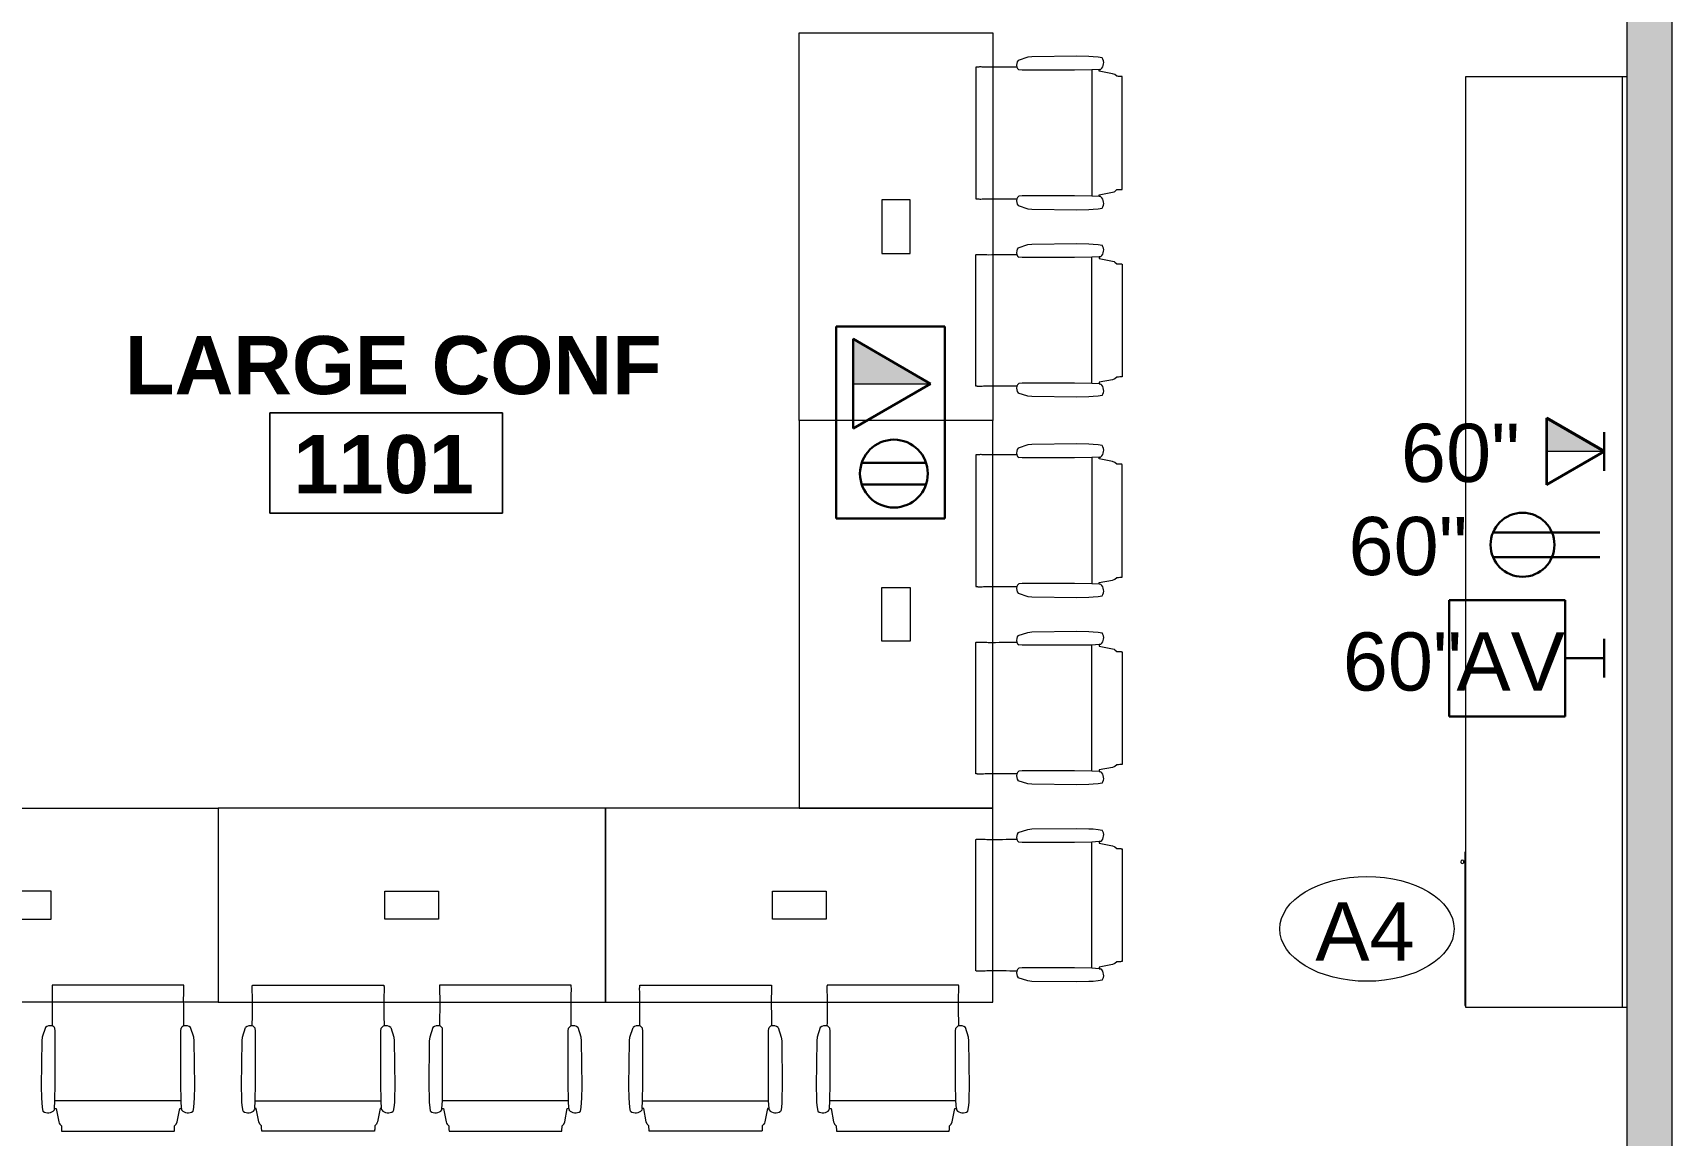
# Model space of a CAD drawing. Header units: inches. Extents: x 6664 to 8129, y 209 to 1287.
# Drawn here: x 7874.9 to 8128.7, y 506.1 to 676.7 of the extents above; entities that cross this region are included whole.
import ezdxf

# ---------------------------------------------------------------- set-up
doc = ezdxf.new("R2010")
doc.units = ezdxf.units.IN
doc.header["$MEASUREMENT"] = 0
for name, color, linetype, lineweight in [('A-ANNO-NOTE', 131, 'Continuous', 30), ('A-AREA-IDEN', 2, 'Continuous', 9), ('A-WALL', 113, 'Continuous', 13), ('A-WALL-PATT', 111, 'Continuous', 13), ('I-FURN', 30, 'Continuous', 9), ('I-FURN-PNLS', 30, 'Continuous', 9), ('Q-CASE', 31, 'Continuous', 9), ('Q-SPCQ', 91, 'Continuous', 9), ('Q-SPCQ-IDEN', 132, 'Continuous', 9)]:
    doc.layers.add(name, color=color, linetype=linetype, lineweight=lineweight)
doc.styles.add('Arial', font='arial.ttf', dxfattribs={"height": 9})
doc.styles.add('Swis721 Lt BT', font='swissl.ttf', dxfattribs={"height": 9})
doc.styles.add('Swis721 Lt BT_B', font='', dxfattribs={"height": 9})
doc.styles.get('Swis721 Lt BT_B').set_extended_font_data('Swis721 Lt BT', bold=True)

# ---------------------------------------------------------------- blocks, each defined once
blk = doc.blocks.new('C-Counter Top - ADJ HEIGHT-7918048-11th FLOOR POWER _ SIGNAL')
at = {"layer": 'Q-CASE'}
for p, q in [((-47.26, 0), (-47.26, -0.75)), ((96.74, -0.75), (96.74, 0)), ((-47.26, -0.75), (-47.26, -25)), ((-47.26, -0.75), (96.74, -0.75)), ((96.74, -25), (96.74, -0.75)), ((-47.26, -25), (96.74, -25))]:
    blk.add_line(p, q, dxfattribs=at)
blk = doc.blocks.new('Conference Table 30 x 60 - 30_ x 66_-V26-11th FLOOR POWER _ SIGNAL')
at = {"layer": 'I-FURN-PNLS'}
for p, q in [((-24.67, 15), (-30, 15)), ((-30, 15), (-30, -15)), ((-4.33, 15), (-24.67, 15)), ((4.33, 15), (-4.33, 15)), ((24.67, 15), (4.33, 15)), ((30, 15), (24.67, 15)), ((30, -15), (30, 15)), ((-4.16, -2.19), (-4.16, 2.19)), ((-4.16, 2.19), (4.16, 2.19)), ((4.16, 2.19), (4.16, -2.19)), ((4.16, -2.19), (-4.16, -2.19)), ((-30, -15), (30, -15))]:
    blk.add_line(p, q, dxfattribs=at)
blk = doc.blocks.new('conf chair - Casters Manual Hgt Adj-8358287-11th FLOOR POWER _ SIGNAL')
at = {"layer": 'I-FURN'}
for p, q in [((-6.49, 11.73), (-7.1, 11.63)), ((-5.72, 11.8), (-6.49, 11.73)), ((-5.07, 11.83), (-5.72, 11.8)), ((-3.21, 11.88), (-5.07, 11.83)), ((3.79, 11.79), (-3.21, 11.88)), ((4.38, 11.72), (3.79, 11.79)), ((5.89, 11.24), (4.38, 11.72)), ((12.44, -10.17), (12.44, 10.17)), ((-10.2, 8.71), (-10.2, -8.71)), ((-9.1, 9.03), (-9.36, 8.77)), ((-8.96, 9.1), (-9.1, 9.03)), ((-8.72, 9.18), (-8.96, 9.1)), ((-6.65, 9.58), (-8.72, 9.18)), ((-6.88, 9.85), (-6.65, 9.83)), ((-6.65, 9.83), (-6.65, 9.58)), ((-6.65, 9.83), (-5.49, 9.76)), ((-5.49, 9.76), (-2.81, 9.72)), ((-5.49, -9.76), (-5.49, 9.76)), ((-2.81, 9.72), (5.28, 9.72)), ((5.28, 9.72), (5.78, 9.77)), ((-9.36, -8.77), (-9.1, -9.03)), ((-9.1, -9.03), (-8.72, -9.18)), ((-8.72, -9.18), (-6.65, -9.58)), ((-6.65, -9.83), (-6.88, -9.85)), ((-6.65, -9.58), (-6.65, -9.83)), ((-6.65, -9.83), (-5.49, -9.76)), ((-5.49, -9.76), (-2.81, -9.72)), ((-2.81, -9.72), (5.28, -9.72)), ((5.28, -9.72), (5.78, -9.77)), ((-7.1, -11.63), (-6.49, -11.73)), ((-6.49, -11.73), (-5.72, -11.8)), ((-5.72, -11.8), (-5.07, -11.83)), ((-5.07, -11.83), (-3.21, -11.88)), ((-3.21, -11.88), (3.79, -11.79)), ((3.79, -11.79), (4.38, -11.72)), ((4.38, -11.72), (5.89, -11.24))]:
    blk.add_line(p, q, dxfattribs=at)
for centre, radius, start, end in [((-6.03, 10.85), 1.32, 144.065, 229.935), ((5.36, 10.43), 0.781, 302.3218, 343.1534), ((5.03, 10.51), 1.12, 343.9109, 40.257), ((-6.03, -10.85), 1.32, 130.065, 215.935), ((5.36, -10.43), 0.781, 16.8466, 57.6782), ((5.03, -10.51), 1.12, 319.743, 16.0891)]:
    blk.add_arc(centre, radius, start, end, dxfattribs=at)
for points in [[(10.52, 10.17), (9.78, 10.17), (8.3, 10.18), (6.84, 10.2), (6.11, 10.2)], [(11.49, 10.21), (11.33, 10.21), (11, 10.19), (10.68, 10.17), (10.52, 10.17)], [(6.11, -10.2), (6.84, -10.2), (8.3, -10.18), (9.78, -10.17), (10.52, -10.17)], [(10.52, -10.17), (10.68, -10.17), (11, -10.19), (11.33, -10.21), (11.49, -10.21)]]:
    blk.add_open_spline(points, degree=3, dxfattribs=at)
for points, knots in [([(12.44, 10.17), (12.44, 10.17), (12.43, 10.18), (12.4, 10.19), (12.34, 10.19), (12.27, 10.2), (12.19, 10.21), (12.05, 10.21), (11.82, 10.22), (11.61, 10.22), (11.49, 10.21)], [0, 0, 0, 0, 0.090909, 0.181818, 0.272727, 0.363636, 0.454545, 0.545455, 0.727273, 1, 1, 1, 1]), ([(-9.36, 8.77), (-9.55, 8.77), (-9.82, 8.76), (-10.04, 8.74), (-10.13, 8.73), (-10.18, 8.72), (-10.2, 8.72), (-10.2, 8.71)], [0, 0, 0, 0, 0.444444, 0.666667, 0.777778, 0.888889, 1, 1, 1, 1]), ([(-10.2, -8.71), (-10.2, -8.72), (-10.18, -8.72), (-10.13, -8.73), (-10.07, -8.74), (-9.98, -8.75), (-9.88, -8.76), (-9.73, -8.76), (-9.55, -8.77), (-9.41, -8.77), (-9.36, -8.77)], [0, 0, 0, 0, 0.111111, 0.222222, 0.333333, 0.444444, 0.555556, 0.666667, 0.888889, 1, 1, 1, 1]), ([(11.49, -10.21), (11.57, -10.22), (11.74, -10.22), (12.06, -10.21), (12.36, -10.2), (12.43, -10.18), (12.44, -10.17)], [0, 0, 0, 0, 0.181818, 0.363636, 0.727273, 1, 1, 1, 1])]:
    blk.add_open_spline(points, degree=3, knots=knots, dxfattribs=at)
blk = doc.blocks.new('conf chair - Casters Manual Hgt Adj-8358359-11th FLOOR POWER _ SIGNAL')
at = {"layer": 'I-FURN'}
for p, q in [((-7.1, 11.63), (-6.49, 11.73)), ((-6.49, 11.73), (-5.72, 11.8)), ((-5.72, 11.8), (-5.07, 11.83)), ((-5.07, 11.83), (-3.21, 11.88)), ((-3.21, 11.88), (3.79, 11.79)), ((3.79, 11.79), (4.38, 11.72)), ((4.38, 11.72), (5.89, 11.24)), ((12.44, 10.17), (12.44, -10.17)), ((-10.2, -8.71), (-10.2, 8.71)), ((-9.36, 8.77), (-9.1, 9.03)), ((-9.1, 9.03), (-8.72, 9.18)), ((-8.72, 9.18), (-6.65, 9.58)), ((-6.65, 9.83), (-6.88, 9.85)), ((-6.65, 9.58), (-6.65, 9.83)), ((-6.65, 9.83), (-5.49, 9.76)), ((-5.49, 9.76), (-2.81, 9.72)), ((-5.49, 9.76), (-5.49, -9.76)), ((-2.81, 9.72), (5.28, 9.72)), ((5.28, 9.72), (5.78, 9.77)), ((-9.1, -9.03), (-9.36, -8.77)), ((-8.96, -9.1), (-9.1, -9.03)), ((-8.72, -9.18), (-8.96, -9.1)), ((-6.65, -9.58), (-8.72, -9.18)), ((-6.88, -9.85), (-6.65, -9.83)), ((-6.65, -9.83), (-6.65, -9.58)), ((-6.65, -9.83), (-5.49, -9.76)), ((-5.49, -9.76), (-2.81, -9.72)), ((-2.81, -9.72), (5.28, -9.72)), ((5.28, -9.72), (5.78, -9.77)), ((-6.49, -11.73), (-7.1, -11.63)), ((-5.72, -11.8), (-6.49, -11.73)), ((-5.07, -11.83), (-5.72, -11.8)), ((-3.21, -11.88), (-5.07, -11.83)), ((3.79, -11.79), (-3.21, -11.88)), ((4.38, -11.72), (3.79, -11.79)), ((5.89, -11.24), (4.38, -11.72))]:
    blk.add_line(p, q, dxfattribs=at)
for centre, radius, start, end in [((-6.03, 10.85), 1.32, 144.065, 229.935), ((5.36, 10.43), 0.781, 302.3218, 343.1534), ((5.03, 10.51), 1.12, 343.9109, 40.257), ((-6.03, -10.85), 1.32, 130.065, 215.935), ((5.36, -10.43), 0.781, 16.8466, 57.6782), ((5.03, -10.51), 1.12, 319.743, 16.0891)]:
    blk.add_arc(centre, radius, start, end, dxfattribs=at)
for points in [[(6.11, 10.2), (6.84, 10.2), (8.3, 10.18), (9.78, 10.17), (10.52, 10.17)], [(10.52, 10.17), (10.68, 10.17), (11, 10.19), (11.33, 10.21), (11.49, 10.21)], [(10.52, -10.17), (9.78, -10.17), (8.3, -10.18), (6.84, -10.2), (6.11, -10.2)], [(11.49, -10.21), (11.33, -10.21), (11, -10.19), (10.68, -10.17), (10.52, -10.17)]]:
    blk.add_open_spline(points, degree=3, dxfattribs=at)
for points, knots in [([(11.49, 10.21), (11.61, 10.22), (11.82, 10.22), (12.05, 10.21), (12.19, 10.21), (12.27, 10.2), (12.34, 10.19), (12.4, 10.19), (12.43, 10.18), (12.44, 10.17), (12.44, 10.17)], [-1, -1, -1, -1, -0.727273, -0.545455, -0.454545, -0.363636, -0.272727, -0.181818, -0.090909, 0, 0, 0, 0]), ([(-10.2, 8.71), (-10.2, 8.72), (-10.18, 8.72), (-10.13, 8.73), (-10.04, 8.74), (-9.82, 8.76), (-9.55, 8.77), (-9.36, 8.77)], [-1, -1, -1, -1, -0.888889, -0.777778, -0.666667, -0.444444, 0, 0, 0, 0]), ([(-9.36, -8.77), (-9.41, -8.77), (-9.55, -8.77), (-9.73, -8.76), (-9.88, -8.76), (-9.98, -8.75), (-10.07, -8.74), (-10.13, -8.73), (-10.18, -8.72), (-10.2, -8.72), (-10.2, -8.71)], [-1, -1, -1, -1, -0.888889, -0.666667, -0.555556, -0.444444, -0.333333, -0.222222, -0.111111, 0, 0, 0, 0]), ([(12.44, -10.17), (12.43, -10.18), (12.36, -10.2), (12.06, -10.21), (11.74, -10.22), (11.57, -10.22), (11.49, -10.21)], [-1, -1, -1, -1, -0.727273, -0.363636, -0.181818, 0, 0, 0, 0])]:
    blk.add_open_spline(points, degree=3, knots=knots, dxfattribs=at)
blk = doc.blocks.new('Conference Table 30 x 60 - 30_ x 66_-V27-11th FLOOR POWER _ SIGNAL')
at = {"layer": 'I-FURN-PNLS'}
for p, q in [((-30, 15), (30, 15)), ((-30, -15), (-30, 15)), ((30, 15), (30, -15)), ((4.16, 2.19), (-4.16, 2.19)), ((-4.16, 2.19), (-4.16, -2.19)), ((4.16, -2.19), (4.16, 2.19)), ((-4.16, -2.19), (4.16, -2.19)), ((-24.67, -15), (-30, -15)), ((-4.33, -15), (-24.67, -15)), ((4.33, -15), (-4.33, -15)), ((24.67, -15), (4.33, -15)), ((30, -15), (24.67, -15))]:
    blk.add_line(p, q, dxfattribs=at)
blk = doc.blocks.new('Conference Table 30 x 60 - 30_ x 66_-V28-11th FLOOR POWER _ SIGNAL')
at = {"layer": 'I-FURN-PNLS'}
for p, q in [((-30, 15), (30, 15)), ((-30, 10.17), (-30, 15)), ((30, 15), (30, -15)), ((-30, -10.17), (-30, 10.17)), ((4.16, 2.19), (-4.16, 2.19)), ((-4.16, 2.19), (-4.16, -2.19)), ((4.16, -2.19), (4.16, 2.19)), ((-4.16, -2.19), (4.16, -2.19)), ((-30, -15), (-30, -10.17)), ((-24.67, -15), (-30, -15)), ((-4.33, -15), (-24.67, -15)), ((4.33, -15), (-4.33, -15)), ((24.67, -15), (4.33, -15)), ((30, -15), (24.67, -15))]:
    blk.add_line(p, q, dxfattribs=at)
blk = doc.blocks.new('Conference Table 30 x 60 - 30_ x 66_-V29-11th FLOOR POWER _ SIGNAL')
at = {"layer": 'I-FURN-PNLS'}
for p, q in [((-24.67, 15), (-30, 15)), ((-30, 15), (-30, 10.17)), ((-4.33, 15), (-24.67, 15)), ((4.33, 15), (-4.33, 15)), ((24.67, 15), (4.33, 15)), ((30, 15), (24.67, 15)), ((30, -15), (30, 15)), ((-30, 10.17), (-30, -10.17)), ((-4.16, -2.19), (-4.16, 2.19)), ((-4.16, 2.19), (4.16, 2.19)), ((4.16, 2.19), (4.16, -2.19)), ((4.16, -2.19), (-4.16, -2.19)), ((-30, -10.17), (-30, -15)), ((-30, -15), (30, -15))]:
    blk.add_line(p, q, dxfattribs=at)
blk = doc.blocks.new('A-UC Refrigerator - A-UC Refrigerator-4741106-11th FLOOR POWER _ SIGNAL')
at = {"layer": 'Q-SPCQ'}
for p, q in [((-11.87, -17.63), (-11.87, -17.75)), ((-11.87, -17.75), (11.88, -17.75)), ((-10.5, -17.75), (-10.5, -17.91)), ((-10.5, -17.75), (-10.5, -17.91)), ((-10.25, -17.93), (-10.25, -17.75)), ((-10.25, -17.93), (-10.25, -17.75)), ((11.88, -17.75), (11.88, -17.63))]:
    blk.add_line(p, q, dxfattribs=at)
for start, end in [(90, 270), (270, 90)]:
    blk.add_arc((-10.39, -18.13), 0.25, start, end, dxfattribs=at)
blk = doc.blocks.new('Appliance_Specialty Equipment Tag - Standard-3515593-11th FLOOR POWER _ SIGNAL')
at = {"layer": 'Q-SPCQ-IDEN'}
blk.add_ellipse((-0.0499, 0.0037), major_axis=(-0.1406, 0), ratio=0.600473, dxfattribs=at)
blk = doc.blocks.new('Room Tag - Room Name and Number-3379422-11th FLOOR POWER _ SIGNAL')
at = {"layer": 'A-AREA-IDEN'}
for p, q in [((-0.1881, -0.1636), (-0.1881, -0.0018)), ((-0.1881, -0.0018), (0.1869, -0.0018)), ((0.1869, -0.0018), (-0.1881, -0.0018)), ((-0.1881, -0.0018), (-0.1881, -0.1636)), ((0.1869, -0.0018), (0.1869, -0.1636)), ((0.1869, -0.1636), (0.1869, -0.0018)), ((0.1869, -0.1636), (-0.1881, -0.1636)), ((-0.1881, -0.1636), (0.1869, -0.1636))]:
    blk.add_line(p, q, dxfattribs=at)

msp = doc.modelspace()

# ---------------------------------------------------------------- hatches: boundary and pattern name
at = {"layer": 'A-ANNO-NOTE', "lineweight": 9}
for points in [[(8013.88, 622.43), (8001.88, 629.36), (8001.88, 622.43)], [(8118.25, 611.98), (8109.32, 617.13), (8109.32, 611.98)]]:
    msp.add_hatch(color=256, dxfattribs=at).paths.add_polyline_path(points, flags=0)
at = {"layer": 'A-WALL-PATT', "lineweight": 9}
h = msp.add_hatch(color=7, dxfattribs=at)
h.paths.add_polyline_path([(8128.74, 239.3), (8128.74, 861.73), (8121.74, 861.73), (8121.74, 239.3)], flags=0)
h.paths.add_polyline_path([(8128.74, 900.23), (8128.7, 900.3), (8121.74, 900.3), (8121.74, 900.23), (8123.99, 900.23)], flags=0)

# ---------------------------------------------------------------- linework, layer by layer
at = {"layer": 'A-ANNO-NOTE'}
for p, q in [((7999.27, 601.55), (7999.27, 631.27)), ((7999.27, 631.27), (8016.08, 631.27)), ((8016.08, 631.27), (8016.08, 601.55)), ((8001.88, 615.5), (8001.88, 629.36)), ((8001.88, 629.36), (8013.88, 622.43)), ((8013.88, 622.43), (8001.88, 615.5)), ((8118.18, 611.94), (8109.25, 617.09)), ((8109.25, 606.78), (8109.25, 617.09)), ((8118.25, 611.98), (8109.32, 617.13)), ((8109.32, 606.82), (8109.32, 617.13)), ((8118.18, 614.94), (8118.18, 608.94)), ((8118.18, 611.94), (8109.25, 606.78)), ((8118.25, 611.98), (8109.32, 606.82)), ((8013.18, 610.21), (8003.24, 610.21)), ((8013.18, 606.83), (8003.24, 606.83)), ((8016.08, 601.55), (7999.27, 601.55)), ((8117.53, 599.42), (8101, 599.42)), ((8117.53, 595.58), (8101, 595.58)), ((8117.53, 595.58), (8101, 595.58)), ((8112.18, 588.94), (8094.18, 588.94)), ((8094.18, 588.94), (8094.18, 570.94)), ((8112.18, 570.94), (8112.18, 588.94)), ((8118.18, 582.94), (8118.18, 576.94)), ((8118.18, 579.94), (8112.18, 579.94)), ((8094.18, 570.94), (8112.18, 570.94))]:
    msp.add_line(p, q, dxfattribs=at)
at = {"layer": 'A-ANNO-NOTE', "lineweight": 9}
for p, q in [((8013.88, 622.43), (8001.88, 629.36)), ((8001.88, 629.36), (8001.88, 622.43)), ((8001.88, 622.43), (8013.88, 622.43)), ((8118.25, 611.98), (8109.32, 617.13)), ((8109.32, 617.13), (8109.32, 611.98)), ((8109.32, 611.98), (8118.25, 611.98))]:
    msp.add_line(p, q, dxfattribs=at)
at = {"layer": 'A-ANNO-NOTE'}
for centre, radius in [((8008.21, 608.52), 5.25), ((8105.56, 597.5), 4.95)]:
    msp.add_circle(centre, radius, dxfattribs=at)
at = {"layer": 'A-WALL', "color": 8, "lineweight": 20}
for p, q in [((8128.74, 239.3), (8128.74, 861.73)), ((8121.74, 752.11), (8121.74, 465.73))]:
    msp.add_line(p, q, dxfattribs=at)

# ---------------------------------------------------------------- block references
at = {"layer": 'A-AREA-IDEN', "xscale": 95.99999999999994, "yscale": 95.99999999999994, "zscale": 95.99999999999994}
msp.add_blockref('Room Tag - Room Name and Number-3379422-11th FLOOR POWER _ SIGNAL', (7929.63, 618.09), dxfattribs=at)
at = {"layer": 'I-FURN'}
for name, p, rotation in [('conf chair - Casters Manual Hgt Adj-8358287-11th FLOOR POWER _ SIGNAL', (8033.35, 661.23), 180), ('conf chair - Casters Manual Hgt Adj-8358359-11th FLOOR POWER _ SIGNAL', (8033.35, 632.23), 180), ('conf chair - Casters Manual Hgt Adj-8358287-11th FLOOR POWER _ SIGNAL', (8033.35, 601.23), 180), ('conf chair - Casters Manual Hgt Adj-8358359-11th FLOOR POWER _ SIGNAL', (8033.35, 572.23), 180), ('conf chair - Casters Manual Hgt Adj-8358359-11th FLOOR POWER _ SIGNAL', (8033.35, 541.73), 180), ('conf chair - Casters Manual Hgt Adj-8358287-11th FLOOR POWER _ SIGNAL', (7888.05, 516.93), 89.9999999999997), ('conf chair - Casters Manual Hgt Adj-8358359-11th FLOOR POWER _ SIGNAL', (7919.05, 516.93), 89.99999999999939), ('conf chair - Casters Manual Hgt Adj-8358287-11th FLOOR POWER _ SIGNAL', (7948.05, 516.93), 89.9999999999997), ('conf chair - Casters Manual Hgt Adj-8358359-11th FLOOR POWER _ SIGNAL', (7979.05, 516.93), 89.99999999999986), ('conf chair - Casters Manual Hgt Adj-8358287-11th FLOOR POWER _ SIGNAL', (8008.05, 516.93), 90.00000000000017)]:
    msp.add_blockref(name, p, dxfattribs=dict(at, rotation=rotation))
at = {"layer": 'I-FURN-PNLS'}
for name, p, rotation in [('Conference Table 30 x 60 - 30_ x 66_-V27-11th FLOOR POWER _ SIGNAL', (8008.55, 646.73), 90.00000000000026), ('Conference Table 30 x 60 - 30_ x 66_-V26-11th FLOOR POWER _ SIGNAL', (8008.55, 586.73), 269.9999999999999), ('Conference Table 30 x 60 - 30_ x 66_-V26-11th FLOOR POWER _ SIGNAL', (7933.55, 541.73), 180), ('Conference Table 30 x 60 - 30_ x 66_-V29-11th FLOOR POWER _ SIGNAL', (7993.55, 541.73), 180)]:
    msp.add_blockref(name, p, dxfattribs=dict(at, rotation=rotation))
msp.add_blockref('Conference Table 30 x 60 - 30_ x 66_-V28-11th FLOOR POWER _ SIGNAL', (7873.55, 541.73), dxfattribs=at)
at = {"layer": 'Q-CASE', "rotation": 270.0000000000007}
msp.add_blockref('C-Counter Top - ADJ HEIGHT-7918048-11th FLOOR POWER _ SIGNAL', (8121.74, 622.67), dxfattribs=at)
at = {"layer": 'Q-SPCQ', "rotation": 270}
msp.add_blockref('A-UC Refrigerator - A-UC Refrigerator-4741106-11th FLOOR POWER _ SIGNAL', (8114.37, 538.06), dxfattribs=at)
at = {"layer": 'Q-SPCQ-IDEN', "xscale": 95.99999999999994, "yscale": 95.99999999999994, "zscale": 95.99999999999994}
msp.add_blockref('Appliance_Specialty Equipment Tag - Standard-3515593-11th FLOOR POWER _ SIGNAL', (8086.26, 537.7), dxfattribs=at)

# ---------------------------------------------------------------- texts
at = {"layer": 'A-ANNO-NOTE', "lineweight": 9, "char_height": 9, "attachment_point": 1, "style": 'Swis721 Lt BT'}
for s, insert, width in [('60"', (8086.72, 616.23), 20.604), ('60"', (8078.6, 601.81), 20.604), ('60"', (8077.72, 583.94), 20.604), ('AV', (8095.34, 583.94), 18.18)]:
    msp.add_mtext(s, dxfattribs=dict(at, insert=insert, width=width))
at = {"layer": 'A-AREA-IDEN', "char_height": 9, "attachment_point": 1, "style": 'Swis721 Lt BT_B'}
for s, insert, width in [('LARGE CONF', (7889.14, 629.81), 97.869), ('1101', (7915.22, 614.49), 33.936)]:
    msp.add_mtext(s, dxfattribs=dict(at, insert=insert, width=width))
at = {"layer": 'Q-SPCQ-IDEN', "insert": (8073.48, 542.16), "char_height": 9, "width": 18.786, "attachment_point": 1, "style": 'Arial'}
msp.add_mtext('A4', dxfattribs=at)

doc.saveas('drawing.dxf')
